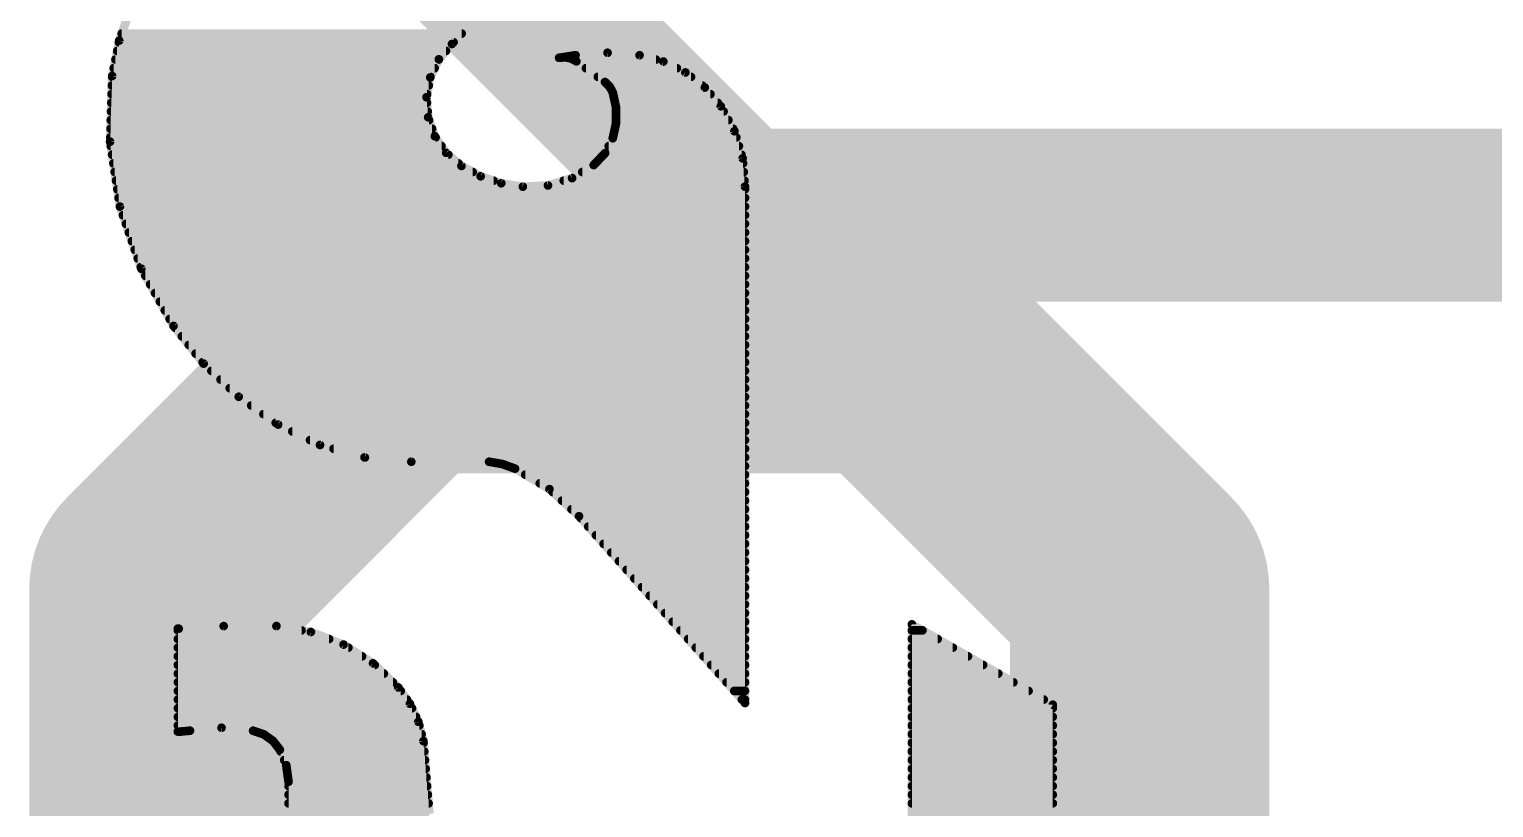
# Model space of a CAD drawing. Extents: x -3.8 to 55.5, y -10.2 to 68.5.
# Drawn here: x 27.897 to 32.2, y 34.836 to 37.122 of the extents above; entities that cross this region are included whole.
import ezdxf

# ---------------------------------------------------------------- set-up
doc = ezdxf.new("R2010")
doc.units = 0
for name, color, linetype in [('1', 12, 'CONTINUOUS'), ('21', 41, 'CONTINUOUS'), ('22', 40, 'CONTINUOUS')]:
    doc.layers.add(name, color=color, linetype=linetype)

msp = doc.modelspace()

# ---------------------------------------------------------------- linework, layer by layer
at = {"layer": '1', "const_width": 0.508}
for points in [[(28.702, 37.846), (29.972, 36.576)], [(29.972, 36.576), (43.053, 36.576)]]:
    msp.add_lwpolyline(points, dxfattribs=at)
at = {"layer": '1', "const_width": 0.254}
for points in [[(29.972, 36.703, 1), (29.972, 36.449)], [(29.8822, 36.4862, 1), (30.0618, 36.6658)]]:
    msp.add_lwpolyline(points, format="xyb", dxfattribs=at)
at = {"layer": '21', "const_width": 0.762}
for points in [[(28.9985, 36.1987), (28.2782, 35.4784)], [(30.439, 36.1987), (28.9985, 36.1987)], [(31.1593, 35.4784), (30.439, 36.1987)], [(28.2782, 35.4784), (28.2782, 32.5973)], [(31.1593, 32.5973), (31.1593, 35.4784)]]:
    msp.add_lwpolyline(points, dxfattribs=at)
at = {"layer": '21', "const_width": 0.381}
for points in [[(28.9985, 36.3892, 1), (28.9985, 36.0082)], [(29.1332, 36.064, 1), (28.8638, 36.3334)], [(30.5737, 36.3334, 1), (30.3043, 36.064)], [(30.439, 36.0082, 1), (30.439, 36.3892)], [(28.4687, 35.4784, 1), (28.0877, 35.4784)], [(31.3498, 35.4784, 1), (30.9688, 35.4784)], [(28.1435, 35.6131, 1), (28.4129, 35.3437)], [(31.0246, 35.3437, 1), (31.294, 35.6131)]]:
    msp.add_lwpolyline(points, format="xyb", dxfattribs=at)
at = {"layer": '22', "const_width": 0.0254}
for points in [[(29.2844, 37.2333), (29.1389, 37.0789)], [(28.1614, 37.0889), (28.1972, 37.1887)], [(28.1407, 36.9849), (28.1614, 37.0889)], [(28.1604, 37.084), (29.1437, 37.084)], [(28.1687, 37.1094), (29.1676, 37.1094)], [(29.1389, 37.0789), (29.1006, 37.034)], [(28.1503, 37.0332), (29.1002, 37.0332)], [(28.1553, 37.0586), (29.1216, 37.0586)], [(29.1006, 37.034), (29.0751, 36.9807)], [(29.4538, 37.0383), (29.5021, 37.0459)], [(29.4715, 37.04), (29.4538, 37.0383)], [(29.4889, 37.0365), (29.4715, 37.04)], [(29.5046, 37.0281), (29.4889, 37.0365)], [(29.4951, 37.0332), (29.7383, 37.0332)], [(29.5021, 37.0459), (29.5961, 37.0532)], [(29.5961, 37.0532), (29.6901, 37.0459)], [(29.6901, 37.0459), (29.76, 37.0275)], [(28.1453, 37.0078), (29.0881, 37.0078)], [(29.5885, 36.9672), (29.5046, 37.0281)], [(29.5326, 37.0078), (29.7998, 37.0078)], [(29.76, 37.0275), (29.8248, 36.9954)], [(29.8248, 36.9954), (29.8818, 36.951)], [(28.1347, 36.7921), (28.1407, 36.9849)], [(28.1398, 36.957), (29.0708, 36.957)], [(28.1406, 36.9824), (29.076, 36.9824)], [(29.0751, 36.9807), (29.0644, 36.9226)], [(29.5676, 36.9824), (29.8415, 36.9824)], [(29.6023, 36.9538), (29.5885, 36.9672)], [(29.599, 36.957), (29.8741, 36.957)], [(29.6113, 36.9367), (29.6023, 36.9538)], [(29.8818, 36.951), (29.9288, 36.896)], [(28.1382, 36.9062), (29.0656, 36.9062)], [(28.139, 36.9316), (29.066, 36.9316)], [(29.0644, 36.9226), (29.069, 36.8637)], [(29.6212, 36.8922), (29.6113, 36.9367)], [(29.6124, 36.9316), (29.8984, 36.9316)], [(29.6181, 36.9062), (29.9201, 36.9062)], [(28.1374, 36.8808), (29.0676, 36.8808)], [(29.069, 36.8637), (29.0886, 36.808)], [(29.6212, 36.8466), (29.6212, 36.8922)], [(29.6212, 36.8808), (29.9371, 36.8808)], [(29.9288, 36.896), (29.9689, 36.8228)], [(28.1359, 36.83), (29.0808, 36.83)], [(28.1366, 36.8554), (29.0719, 36.8554)], [(29.6113, 36.8021), (29.6212, 36.8466)], [(29.6175, 36.83), (29.965, 36.83)], [(29.6212, 36.8554), (29.9511, 36.8554)], [(29.9689, 36.8228), (29.9929, 36.7429)], [(28.1635, 36.6014), (28.1347, 36.7921)], [(28.1351, 36.8046), (29.0909, 36.8046)], [(28.1366, 36.7792), (29.1083, 36.7792)], [(29.0886, 36.808), (29.122, 36.7593)], [(29.5891, 36.7587), (29.6113, 36.8021)], [(29.5996, 36.7792), (29.982, 36.7792)], [(29.6119, 36.8046), (29.9744, 36.8046)], [(28.1405, 36.7538), (29.1283, 36.7538)], [(29.122, 36.7593), (29.1668, 36.7208)], [(29.5554, 36.7233), (29.5891, 36.7587)], [(29.5844, 36.7538), (29.9897, 36.7538)], [(29.9929, 36.7429), (29.9999, 36.6598)], [(28.1443, 36.7284), (29.1579, 36.7284)], [(28.1482, 36.703), (29.1998, 36.703)], [(29.1668, 36.7208), (29.2232, 36.6904)], [(29.2232, 36.6904), (29.2839, 36.6699)], [(29.492, 36.6851), (29.5554, 36.7233)], [(29.5217, 36.703), (29.9963, 36.703)], [(29.5603, 36.7284), (29.9942, 36.7284)], [(28.152, 36.6776), (29.2611, 36.6776)], [(28.1558, 36.6522), (29.9999, 36.6522)], [(29.2839, 36.6699), (29.3472, 36.6598)], [(29.3472, 36.6598), (29.4212, 36.6635)], [(29.4212, 36.6635), (29.492, 36.6851)], [(29.4675, 36.6776), (29.9984, 36.6776)], [(29.9999, 36.6598), (29.9999, 35.1434)], [(28.1597, 36.6268), (29.9999, 36.6268)], [(28.2263, 36.419), (28.1635, 36.6014)], [(28.1635, 36.6014), (29.9999, 36.6014)], [(28.1723, 36.576), (29.9999, 36.576)], [(28.181, 36.5506), (29.9999, 36.5506)], [(28.1898, 36.5252), (29.9999, 36.5252)], [(28.1985, 36.4998), (29.9999, 36.4998)], [(28.2072, 36.4744), (29.9999, 36.4744)], [(28.216, 36.449), (29.9999, 36.449)], [(28.2247, 36.4236), (29.9999, 36.4236)], [(28.321, 36.2509), (28.2263, 36.419)], [(28.238, 36.3982), (29.9999, 36.3982)], [(28.2523, 36.3728), (29.9999, 36.3728)], [(28.2666, 36.3474), (29.9999, 36.3474)], [(28.281, 36.322), (29.9999, 36.322)], [(28.2953, 36.2966), (29.9999, 36.2966)], [(28.3096, 36.2712), (29.9999, 36.2712)], [(28.4094, 36.1402), (28.321, 36.2509)], [(28.3251, 36.2458), (29.9999, 36.2458)], [(28.3454, 36.2204), (29.9999, 36.2204)], [(28.3657, 36.195), (29.9999, 36.195)], [(28.386, 36.1696), (29.9999, 36.1696)], [(28.4063, 36.1442), (29.9999, 36.1442)], [(28.5126, 36.043), (28.4094, 36.1402)], [(28.4322, 36.1188), (29.9999, 36.1188)], [(28.4591, 36.0934), (29.9999, 36.0934)], [(28.4861, 36.068), (29.9999, 36.068)], [(28.6283, 35.9613), (28.5126, 36.043)], [(28.5132, 36.0426), (29.9999, 36.0426)], [(28.5491, 36.0172), (29.9999, 36.0172)], [(28.5851, 35.9918), (29.9999, 35.9918)], [(28.6211, 35.9664), (29.9999, 35.9664)], [(28.7513, 35.9013), (28.6283, 35.9613)], [(28.6699, 35.941), (29.9999, 35.941)], [(28.722, 35.9156), (29.9999, 35.9156)], [(28.8832, 35.8645), (28.7513, 35.9013)], [(28.7911, 35.8902), (29.9999, 35.8902)], [(28.8821, 35.8648), (29.9999, 35.8648)], [(29.0195, 35.8521), (28.8832, 35.8645)], [(29.2481, 35.8521), (29.0195, 35.8521)], [(29.2871, 35.8453), (29.2481, 35.8521)], [(29.3243, 35.8318), (29.2871, 35.8453)], [(29.3033, 35.8394), (29.9999, 35.8394)], [(29.4255, 35.7716), (29.3243, 35.8318)], [(29.3542, 35.814), (29.9999, 35.814)], [(29.397, 35.7886), (29.9999, 35.7886)], [(29.5123, 35.6921), (29.4255, 35.7716)], [(29.4347, 35.7632), (29.9999, 35.7632)], [(29.4624, 35.7378), (29.9999, 35.7378)], [(29.4901, 35.7124), (29.9999, 35.7124)], [(29.9999, 35.1434), (29.5123, 35.6921)], [(29.5168, 35.687), (29.9999, 35.687)], [(29.5394, 35.6616), (29.9999, 35.6616)], [(29.562, 35.6362), (29.9999, 35.6362)], [(29.5846, 35.6108), (29.9999, 35.6108)], [(29.6071, 35.5854), (29.9999, 35.5854)], [(29.6297, 35.56), (29.9999, 35.56)], [(29.6523, 35.5346), (29.9999, 35.5346)], [(29.6748, 35.5092), (29.9999, 35.5092)], [(29.6974, 35.4838), (29.9999, 35.4838)], [(29.72, 35.4584), (29.9999, 35.4584)], [(29.7426, 35.433), (29.9999, 35.433)], [(29.7651, 35.4076), (29.9999, 35.4076)], [(28.3362, 35.3619), (28.3337, 35.3619)], [(28.3337, 35.3619), (28.3337, 35.0596)], [(28.3337, 35.3568), (28.697, 35.3568)], [(28.4683, 35.3695), (28.3362, 35.3619)], [(28.6233, 35.3695), (28.4683, 35.3695)], [(28.7245, 35.3521), (28.6233, 35.3695)], [(29.7877, 35.3822), (29.9999, 35.3822)], [(29.8103, 35.3568), (29.9999, 35.3568)], [(30.9042, 35.1384), (30.4902, 35.3746)], [(30.4902, 35.3746), (30.4902, 34.2011)], [(30.4902, 35.3568), (30.5214, 35.3568)], [(28.3337, 35.3314), (28.7781, 35.3314)], [(28.8204, 35.3151), (28.7245, 35.3521)], [(28.9071, 35.2601), (28.8204, 35.3151)], [(29.8328, 35.3314), (29.9999, 35.3314)], [(30.4902, 35.3314), (30.5659, 35.3314)], [(28.3337, 35.306), (28.8348, 35.306)], [(28.3337, 35.2806), (28.8748, 35.2806)], [(29.8554, 35.306), (29.9999, 35.306)], [(29.878, 35.2806), (29.9999, 35.2806)], [(30.4902, 35.306), (30.6104, 35.306)], [(30.4902, 35.2806), (30.655, 35.2806)], [(28.3337, 35.2552), (28.9123, 35.2552)], [(28.3337, 35.2298), (28.9389, 35.2298)], [(28.9814, 35.1892), (28.9071, 35.2601)], [(29.9006, 35.2552), (29.9999, 35.2552)], [(29.9231, 35.2298), (29.9999, 35.2298)], [(30.4902, 35.2552), (30.6995, 35.2552)], [(30.4902, 35.2298), (30.744, 35.2298)], [(28.3337, 35.2044), (28.9655, 35.2044)], [(29.0154, 35.1415), (28.9814, 35.1892)], [(29.9457, 35.2044), (29.9999, 35.2044)], [(30.4902, 35.2044), (30.7885, 35.2044)], [(28.3337, 35.179), (28.9887, 35.179)], [(28.3337, 35.1536), (29.0068, 35.1536)], [(29.0403, 35.0884), (29.0154, 35.1415)], [(29.9683, 35.179), (29.9999, 35.179)], [(29.9908, 35.1536), (29.9999, 35.1536)], [(30.4902, 35.179), (30.833, 35.179)], [(30.4902, 35.1536), (30.8776, 35.1536)], [(30.9042, 33.2054), (30.9042, 35.1384)], [(28.3337, 35.1282), (29.0216, 35.1282)], [(28.3337, 35.1028), (29.0335, 35.1028)], [(30.4902, 35.1282), (30.9042, 35.1282)], [(30.4902, 35.1028), (30.9042, 35.1028)], [(28.3337, 35.0774), (29.0431, 35.0774)], [(28.3337, 35.0596), (28.3413, 35.0596)], [(28.3413, 35.0596), (28.3693, 35.0622)], [(28.3693, 35.0622), (28.462, 35.0708)], [(28.462, 35.0708), (28.5547, 35.0622)], [(28.5547, 35.0622), (28.586, 35.0515)], [(28.5845, 35.052), (29.0498, 35.052)], [(29.0551, 35.0317), (29.0403, 35.0884)], [(30.4902, 35.0774), (30.9042, 35.0774)], [(30.4902, 35.052), (30.9042, 35.052)], [(28.586, 35.0515), (28.613, 35.0323)], [(28.613, 35.0323), (28.6334, 35.0063)], [(28.6175, 35.0266), (29.0555, 35.0266)], [(29.0728, 34.8183), (29.0551, 35.0317)], [(30.4902, 35.0266), (30.9042, 35.0266)], [(28.6334, 35.0063), (28.6522, 34.9609)], [(28.6355, 35.0012), (29.0576, 35.0012)], [(28.646, 34.9758), (29.0597, 34.9758)], [(30.4902, 35.0012), (30.9042, 35.0012)], [(30.4902, 34.9758), (30.9042, 34.9758)], [(28.6522, 34.9609), (28.6588, 34.9123)], [(28.6536, 34.9504), (29.0618, 34.9504)], [(28.6571, 34.925), (29.064, 34.925)], [(30.4902, 34.9504), (30.9042, 34.9504)], [(30.4902, 34.925), (30.9042, 34.925)], [(28.6588, 34.9123), (28.6588, 34.7726)], [(28.6588, 34.8996), (29.0661, 34.8996)], [(30.4902, 34.8996), (30.9042, 34.8996)], [(28.6588, 34.8742), (29.0682, 34.8742)], [(28.6588, 34.8488), (29.0703, 34.8488)], [(30.4902, 34.8742), (30.9042, 34.8742)], [(30.4902, 34.8488), (30.9042, 34.8488)], [(28.6588, 34.8234), (29.0724, 34.8234)], [(30.4902, 34.8234), (30.9042, 34.8234)]]:
    msp.add_lwpolyline(points, dxfattribs=at)
at = {"layer": '22', "const_width": 0.0127}
for points in [[(28.1604, 37.0904, 1), (28.1604, 37.0777)], [(28.1676, 37.0876, 1), (28.1551, 37.0901)], [(28.1554, 37.091, 1), (28.1673, 37.0867)], [(28.1687, 37.1157, 1), (28.1687, 37.1031)], [(29.1343, 37.0833, 1), (29.1435, 37.0745)], [(29.1437, 37.0748, 1), (29.1341, 37.083)], [(29.1437, 37.0777, 1), (29.1437, 37.0904)], [(29.1676, 37.1031, 1), (29.1676, 37.1157)], [(28.1503, 37.0395, 1), (28.1503, 37.0269)], [(28.1553, 37.0649, 1), (28.1553, 37.0523)], [(29.0957, 37.0381, 1), (29.1054, 37.0298)], [(29.1063, 37.0312, 1), (29.0948, 37.0367)], [(29.1002, 37.0269, 1), (29.1002, 37.0395)], [(29.1216, 37.0523, 1), (29.1216, 37.0649)], [(29.4528, 37.0446, 1), (29.4548, 37.032)], [(29.4532, 37.0446, 1), (29.4544, 37.032)], [(29.4728, 37.0462, 1), (29.4702, 37.0338)], [(29.4721, 37.0337, 1), (29.4709, 37.0463)], [(29.4919, 37.0421, 1), (29.4859, 37.0309)], [(29.4877, 37.0303, 1), (29.4902, 37.0427)], [(29.4951, 37.0395, 1), (29.4951, 37.0269)], [(29.5016, 37.0522, 1), (29.5026, 37.0396)], [(29.5031, 37.0396, 1), (29.5011, 37.0522)], [(29.5966, 37.0596, 1), (29.5956, 37.0469)], [(29.5966, 37.0469, 1), (29.5956, 37.0596)], [(29.6917, 37.052, 1), (29.6885, 37.0398)], [(29.6896, 37.0396, 1), (29.6906, 37.0522)], [(29.7383, 37.0269, 1), (29.7383, 37.0395)], [(28.1453, 37.0142, 1), (28.1453, 37.0015)], [(29.0881, 37.0015, 1), (29.0881, 37.0142)], [(29.5083, 37.0332, 1), (29.5009, 37.023)], [(29.5016, 37.0225, 1), (29.5076, 37.0337)], [(29.5326, 37.0142, 1), (29.5326, 37.0015)], [(29.7628, 37.0332, 1), (29.7572, 37.0218)], [(29.7584, 37.0213, 1), (29.7616, 37.0336)], [(29.7998, 37.0015, 1), (29.7998, 37.0142)], [(29.8287, 37.0004, 1), (29.8209, 36.9904)], [(29.822, 36.9897, 1), (29.8276, 37.0011)], [(28.1398, 36.9633, 1), (28.1398, 36.9507)], [(28.1406, 36.9887, 1), (28.1406, 36.9761)], [(28.147, 36.9847, 1), (28.1344, 36.9851)], [(28.1345, 36.9861, 1), (28.1469, 36.9837)], [(29.0694, 36.9834, 1), (29.0809, 36.9779)], [(29.0814, 36.9795, 1), (29.0689, 36.9818)], [(29.0708, 36.9507, 1), (29.0708, 36.9633)], [(29.076, 36.9761, 1), (29.076, 36.9887)], [(29.5676, 36.9887, 1), (29.5676, 36.9761)], [(29.5929, 36.9717, 1), (29.5841, 36.9627)], [(29.5848, 36.9621, 1), (29.5922, 36.9723)], [(29.599, 36.9633, 1), (29.599, 36.9507)], [(29.6079, 36.9567, 1), (29.5967, 36.9508)], [(29.5979, 36.9492, 1), (29.6067, 36.9583)], [(29.8415, 36.9761, 1), (29.8415, 36.9887)], [(29.8741, 36.9507, 1), (29.8741, 36.9633)], [(29.8867, 36.9551, 1), (29.877, 36.9469)], [(29.8779, 36.946, 1), (29.8857, 36.956)], [(28.1382, 36.9125, 1), (28.1382, 36.8999)], [(28.139, 36.938, 1), (28.139, 36.9253)], [(29.0707, 36.9231, 1), (29.058, 36.9221)], [(29.0581, 36.9237, 1), (29.0706, 36.9214)], [(29.0656, 36.8999, 1), (29.0656, 36.9125)], [(29.066, 36.9253, 1), (29.066, 36.938)], [(29.6175, 36.9381, 1), (29.6051, 36.9353)], [(29.6057, 36.9337, 1), (29.6169, 36.9397)], [(29.6124, 36.938, 1), (29.6124, 36.9253)], [(29.6181, 36.9125, 1), (29.6181, 36.8999)], [(29.8984, 36.9253, 1), (29.8984, 36.938)], [(29.9201, 36.8999, 1), (29.9201, 36.9125)], [(28.1374, 36.8871, 1), (28.1374, 36.8745)], [(29.0749, 36.8658, 1), (29.063, 36.8616)], [(29.0676, 36.8745, 1), (29.0676, 36.8871)], [(29.6276, 36.8922, 1), (29.6149, 36.8922)], [(29.6212, 36.8871, 1), (29.6212, 36.8745)], [(29.615, 36.8908, 1), (29.6274, 36.8936)], [(29.9344, 36.8991, 1), (29.9232, 36.8929)], [(29.924, 36.8919, 1), (29.9336, 36.9001)], [(29.9371, 36.8745, 1), (29.9371, 36.8871)], [(28.1359, 36.8363, 1), (28.1359, 36.8237)], [(28.1366, 36.8618, 1), (28.1366, 36.8491)], [(29.0626, 36.8632, 1), (29.0753, 36.8642)], [(29.0719, 36.8491, 1), (29.0719, 36.8618)], [(29.0808, 36.8237, 1), (29.0808, 36.8363)], [(29.6175, 36.8363, 1), (29.6175, 36.8237)], [(29.6212, 36.8618, 1), (29.6212, 36.8491)], [(29.6149, 36.8466, 1), (29.6276, 36.8466)], [(29.6274, 36.8452, 1), (29.615, 36.848)], [(29.9511, 36.8491, 1), (29.9511, 36.8618)], [(29.975, 36.8247, 1), (29.9628, 36.821)], [(29.9633, 36.8198, 1), (29.9745, 36.8259)], [(29.965, 36.8237, 1), (29.965, 36.8363)], [(28.1283, 36.7923, 1), (28.141, 36.7919)], [(28.1409, 36.793, 1), (28.1284, 36.7911)], [(28.1351, 36.8109, 1), (28.1351, 36.7983)], [(28.1366, 36.7856, 1), (28.1366, 36.7729)], [(29.0938, 36.8116, 1), (29.0834, 36.8044)], [(29.0826, 36.8059, 1), (29.0946, 36.8101)], [(29.0909, 36.7983, 1), (29.0909, 36.8109)], [(29.1083, 36.7729, 1), (29.1083, 36.7856)], [(29.5996, 36.7856, 1), (29.5996, 36.7729)], [(29.6051, 36.8035, 1), (29.6175, 36.8007)], [(29.6119, 36.8109, 1), (29.6119, 36.7983)], [(29.617, 36.7992, 1), (29.6056, 36.805)], [(29.9744, 36.7983, 1), (29.9744, 36.8109)], [(29.982, 36.7729, 1), (29.982, 36.7856)], [(28.1405, 36.7601, 1), (28.1405, 36.7475)], [(29.1261, 36.7641, 1), (29.1178, 36.7544)], [(29.1167, 36.7557, 1), (29.1272, 36.7628)], [(29.1283, 36.7475, 1), (29.1283, 36.7601)], [(29.5844, 36.7601, 1), (29.5844, 36.7475)], [(29.5834, 36.7615, 1), (29.5947, 36.7558)], [(29.5937, 36.7543, 1), (29.5845, 36.763)], [(29.9993, 36.7435, 1), (29.9866, 36.7424)], [(29.9869, 36.7411, 1), (29.999, 36.7448)], [(29.9897, 36.7475, 1), (29.9897, 36.7601)], [(28.1443, 36.7347, 1), (28.1443, 36.7221)], [(28.1482, 36.7094, 1), (28.1482, 36.6967)], [(29.1579, 36.7221, 1), (29.1579, 36.7347)], [(29.1698, 36.7264, 1), (29.1638, 36.7152)], [(29.1627, 36.716, 1), (29.1709, 36.7256)], [(29.1998, 36.6967, 1), (29.1998, 36.7094)], [(29.2252, 36.6964, 1), (29.2212, 36.6844)], [(29.2202, 36.6848, 1), (29.2262, 36.696)], [(29.5217, 36.7094, 1), (29.5217, 36.6967)], [(29.5508, 36.7277, 1), (29.56, 36.7189)], [(29.5587, 36.7179, 1), (29.5521, 36.7287)], [(29.5603, 36.7347, 1), (29.5603, 36.7221)], [(29.9942, 36.7221, 1), (29.9942, 36.7347)], [(29.9963, 36.6967, 1), (29.9963, 36.7094)], [(28.152, 36.684, 1), (28.152, 36.6713)], [(28.1558, 36.6585, 1), (28.1558, 36.6459)], [(29.2611, 36.6713, 1), (29.2611, 36.684)], [(29.2849, 36.6761, 1), (29.2829, 36.6636)], [(29.2819, 36.6639, 1), (29.2859, 36.6759)], [(29.3469, 36.6661, 1), (29.3475, 36.6535)], [(29.3462, 36.6535, 1), (29.3482, 36.6661)], [(29.4193, 36.6695, 1), (29.423, 36.6574)], [(29.4215, 36.6571, 1), (29.4208, 36.6698)], [(29.4675, 36.684, 1), (29.4675, 36.6713)], [(29.4887, 36.6905, 1), (29.4953, 36.6796)], [(29.4938, 36.679, 1), (29.4901, 36.6912)], [(30.0063, 36.6598, 1), (29.9935, 36.6598)], [(29.9936, 36.6593, 1), (30.0062, 36.6603)], [(29.9984, 36.6713, 1), (29.9984, 36.684)], [(29.9999, 36.6459, 1), (29.9999, 36.6585)], [(28.1597, 36.6332, 1), (28.1597, 36.6205)], [(28.1635, 36.6078, 1), (28.1635, 36.5951)], [(28.1695, 36.6034, 1), (28.1575, 36.5993)], [(29.9999, 36.6205, 1), (29.9999, 36.6332)], [(29.9999, 36.5951, 1), (29.9999, 36.6078)], [(28.1572, 36.6004, 1), (28.1698, 36.6023)], [(28.1723, 36.5823, 1), (28.1723, 36.5697)], [(29.9999, 36.5697, 1), (29.9999, 36.5823)], [(28.181, 36.557, 1), (28.181, 36.5443)], [(28.1898, 36.5316, 1), (28.1898, 36.5189)], [(29.9999, 36.5443, 1), (29.9999, 36.557)], [(29.9999, 36.5189, 1), (29.9999, 36.5316)], [(28.1985, 36.5061, 1), (28.1985, 36.4935)], [(28.2072, 36.4808, 1), (28.2072, 36.4681)], [(29.9999, 36.4935, 1), (29.9999, 36.5061)], [(29.9999, 36.4681, 1), (29.9999, 36.4808)], [(28.216, 36.4554, 1), (28.216, 36.4427)], [(29.9999, 36.4427, 1), (29.9999, 36.4554)], [(28.2247, 36.4299, 1), (28.2247, 36.4173)], [(28.2319, 36.4221, 1), (28.2208, 36.4159)], [(28.2203, 36.4169, 1), (28.2323, 36.421)], [(28.238, 36.4046, 1), (28.238, 36.3919)], [(29.9999, 36.4173, 1), (29.9999, 36.4299)], [(29.9999, 36.3919, 1), (29.9999, 36.4046)], [(28.2523, 36.3792, 1), (28.2523, 36.3665)], [(28.2666, 36.3537, 1), (28.2666, 36.3411)], [(29.9999, 36.3665, 1), (29.9999, 36.3792)], [(29.9999, 36.3411, 1), (29.9999, 36.3537)], [(28.281, 36.3284, 1), (28.281, 36.3157)], [(29.9999, 36.3157, 1), (29.9999, 36.3284)], [(28.2953, 36.303, 1), (28.2953, 36.2903)], [(28.3096, 36.2775, 1), (28.3096, 36.2649)], [(29.9999, 36.2903, 1), (29.9999, 36.303)], [(29.9999, 36.2649, 1), (29.9999, 36.2775)], [(28.326, 36.2549, 1), (28.316, 36.2469)], [(28.3155, 36.2478, 1), (28.3265, 36.254)], [(28.3251, 36.2522, 1), (28.3251, 36.2395)], [(28.3454, 36.2268, 1), (28.3454, 36.2141)], [(29.9999, 36.2395, 1), (29.9999, 36.2522)], [(29.9999, 36.2141, 1), (29.9999, 36.2268)], [(28.3657, 36.2013, 1), (28.3657, 36.1887)], [(29.9999, 36.1887, 1), (29.9999, 36.2013)], [(28.386, 36.176, 1), (28.386, 36.1633)], [(28.4063, 36.1506, 1), (28.4063, 36.1379)], [(28.4138, 36.1448, 1), (28.4051, 36.1356)], [(28.4045, 36.1362, 1), (28.4144, 36.1442)], [(29.9999, 36.1633, 1), (29.9999, 36.176)], [(29.9999, 36.1379, 1), (29.9999, 36.1506)], [(28.4322, 36.1251, 1), (28.4322, 36.1125)], [(28.4591, 36.0998, 1), (28.4591, 36.0871)], [(29.9999, 36.1125, 1), (29.9999, 36.1251)], [(29.9999, 36.0871, 1), (29.9999, 36.0998)], [(28.4861, 36.0744, 1), (28.4861, 36.0617)], [(28.5162, 36.0482, 1), (28.5089, 36.0378)], [(28.5132, 36.0489, 1), (28.5132, 36.0363)], [(28.5082, 36.0384, 1), (28.5169, 36.0477)], [(29.9999, 36.0617, 1), (29.9999, 36.0744)], [(29.9999, 36.0363, 1), (29.9999, 36.0489)], [(28.5491, 36.0236, 1), (28.5491, 36.0109)], [(29.9999, 36.0109, 1), (29.9999, 36.0236)], [(28.5851, 35.9982, 1), (28.5851, 35.9855)], [(28.6211, 35.9727, 1), (28.6211, 35.9601)], [(28.6311, 35.967, 1), (28.6255, 35.9556)], [(28.6246, 35.9561, 1), (28.632, 35.9665)], [(29.9999, 35.9855, 1), (29.9999, 35.9982)], [(29.9999, 35.9601, 1), (29.9999, 35.9727)], [(28.6699, 35.9474, 1), (28.6699, 35.9347)], [(28.722, 35.922, 1), (28.722, 35.9093)], [(29.9999, 35.9347, 1), (29.9999, 35.9474)], [(29.9999, 35.9093, 1), (29.9999, 35.922)], [(28.753, 35.9074, 1), (28.7496, 35.8952)], [(28.7486, 35.8956, 1), (28.7541, 35.907)], [(28.7911, 35.8965, 1), (28.7911, 35.8839)], [(29.9999, 35.8839, 1), (29.9999, 35.8965)], [(28.8821, 35.8712, 1), (28.8821, 35.8585)], [(28.8838, 35.8708, 1), (28.8826, 35.8582)], [(28.8815, 35.8584, 1), (28.8849, 35.8706)], [(29.0195, 35.8584, 1), (29.0195, 35.8458)], [(29.0189, 35.8458, 1), (29.0201, 35.8584)], [(29.2492, 35.8584, 1), (29.247, 35.8458)], [(29.2481, 35.8458, 1), (29.2481, 35.8584)], [(29.2892, 35.8512, 1), (29.2849, 35.8393)], [(29.286, 35.839, 1), (29.2882, 35.8515)], [(29.3033, 35.8458, 1), (29.3033, 35.8331)], [(29.3275, 35.8373, 1), (29.3211, 35.8263)], [(29.3221, 35.8258, 1), (29.3265, 35.8378)], [(29.9999, 35.8585, 1), (29.9999, 35.8712)], [(29.9999, 35.8331, 1), (29.9999, 35.8458)], [(29.3542, 35.8203, 1), (29.3542, 35.8077)], [(29.397, 35.795, 1), (29.397, 35.7823)], [(29.9999, 35.8077, 1), (29.9999, 35.8203)], [(29.9999, 35.7823, 1), (29.9999, 35.795)], [(29.4298, 35.7763, 1), (29.4212, 35.7669)], [(29.4222, 35.7662, 1), (29.4287, 35.7771)], [(29.4347, 35.7696, 1), (29.4347, 35.7569)], [(29.9999, 35.7569, 1), (29.9999, 35.7696)], [(29.4624, 35.7441, 1), (29.4624, 35.7315)], [(29.4901, 35.7188, 1), (29.4901, 35.7061)], [(29.9999, 35.7315, 1), (29.9999, 35.7441)], [(29.9999, 35.7061, 1), (29.9999, 35.7188)], [(29.517, 35.6963, 1), (29.5076, 35.6879)], [(29.508, 35.6874, 1), (29.5166, 35.6968)], [(29.5168, 35.6934, 1), (29.5168, 35.6807)], [(29.5394, 35.6679, 1), (29.5394, 35.6553)], [(29.9999, 35.6807, 1), (29.9999, 35.6934)], [(29.9999, 35.6553, 1), (29.9999, 35.6679)], [(29.562, 35.6425, 1), (29.562, 35.6299)], [(29.9999, 35.6299, 1), (29.9999, 35.6425)], [(29.5846, 35.6172, 1), (29.5846, 35.6045)], [(29.6071, 35.5917, 1), (29.6071, 35.5791)], [(29.9999, 35.6045, 1), (29.9999, 35.6172)], [(29.9999, 35.5791, 1), (29.9999, 35.5917)], [(29.6297, 35.5663, 1), (29.6297, 35.5537)], [(29.6523, 35.541, 1), (29.6523, 35.5283)], [(29.9999, 35.5537, 1), (29.9999, 35.5663)], [(29.9999, 35.5283, 1), (29.9999, 35.541)], [(29.6748, 35.5155, 1), (29.6748, 35.5029)], [(29.6974, 35.4901, 1), (29.6974, 35.4775)], [(29.9999, 35.5029, 1), (29.9999, 35.5155)], [(29.9999, 35.4775, 1), (29.9999, 35.4901)], [(29.72, 35.4648, 1), (29.72, 35.4521)], [(29.9999, 35.4521, 1), (29.9999, 35.4648)], [(29.7426, 35.4393, 1), (29.7426, 35.4267)], [(29.7651, 35.4139, 1), (29.7651, 35.4013)], [(29.9999, 35.4267, 1), (29.9999, 35.4393)], [(29.9999, 35.4013, 1), (29.9999, 35.4139)], [(28.3401, 35.3619, 1), (28.3273, 35.3619)], [(28.3337, 35.3682, 1), (28.3337, 35.3556)], [(28.3337, 35.3631, 1), (28.3337, 35.3505)], [(28.3358, 35.3682, 1), (28.3366, 35.3556)], [(28.3362, 35.3556, 1), (28.3362, 35.3682)], [(28.4683, 35.3758, 1), (28.4683, 35.3632)], [(28.4687, 35.3632, 1), (28.4679, 35.3758)], [(28.6244, 35.3758, 1), (28.6222, 35.3632)], [(28.6233, 35.3632, 1), (28.6233, 35.3758)], [(28.697, 35.3505, 1), (28.697, 35.3631)], [(29.7877, 35.3886, 1), (29.7877, 35.3759)], [(29.8103, 35.3631, 1), (29.8103, 35.3505)], [(29.9999, 35.3759, 1), (29.9999, 35.3886)], [(29.9999, 35.3505, 1), (29.9999, 35.3631)], [(30.4933, 35.3801, 1), (30.4871, 35.3691)], [(30.4966, 35.3746, 1), (30.4839, 35.3746)], [(30.4902, 35.3631, 1), (30.4902, 35.3505)], [(30.5214, 35.3505, 1), (30.5214, 35.3631)], [(28.3337, 35.3377, 1), (28.3337, 35.3251)], [(28.7268, 35.358, 1), (28.7222, 35.3461)], [(28.7234, 35.3458, 1), (28.7256, 35.3583)], [(28.7781, 35.3251, 1), (28.7781, 35.3377)], [(28.8238, 35.3205, 1), (28.817, 35.3098)], [(28.8181, 35.3092, 1), (28.8226, 35.3211)], [(29.8328, 35.3377, 1), (29.8328, 35.3251)], [(29.9999, 35.3251, 1), (29.9999, 35.3377)], [(30.4902, 35.3377, 1), (30.4902, 35.3251)], [(30.5659, 35.3251, 1), (30.5659, 35.3377)], [(28.3337, 35.3124, 1), (28.3337, 35.2997)], [(28.3337, 35.2869, 1), (28.3337, 35.2743)], [(28.8348, 35.2997, 1), (28.8348, 35.3124)], [(28.8748, 35.2743, 1), (28.8748, 35.2869)], [(29.8554, 35.3124, 1), (29.8554, 35.2997)], [(29.878, 35.2869, 1), (29.878, 35.2743)], [(29.9999, 35.2997, 1), (29.9999, 35.3124)], [(29.9999, 35.2743, 1), (29.9999, 35.2869)], [(30.4902, 35.3124, 1), (30.4902, 35.2997)], [(30.4902, 35.2869, 1), (30.4902, 35.2743)], [(30.6104, 35.2997, 1), (30.6104, 35.3124)], [(30.655, 35.2743, 1), (30.655, 35.2869)], [(28.3337, 35.2615, 1), (28.3337, 35.2489)], [(28.3337, 35.2362, 1), (28.3337, 35.2235)], [(28.9115, 35.2647, 1), (28.9027, 35.2555)], [(28.9037, 35.2548, 1), (28.9105, 35.2655)], [(28.9123, 35.2489, 1), (28.9123, 35.2615)], [(28.9389, 35.2235, 1), (28.9389, 35.2362)], [(29.9006, 35.2615, 1), (29.9006, 35.2489)], [(29.9231, 35.2362, 1), (29.9231, 35.2235)], [(29.9999, 35.2489, 1), (29.9999, 35.2615)], [(29.9999, 35.2235, 1), (29.9999, 35.2362)], [(30.4902, 35.2362, 1), (30.4902, 35.2235)], [(30.4902, 35.2615, 1), (30.4902, 35.2489)], [(30.6995, 35.2489, 1), (30.6995, 35.2615)], [(30.744, 35.2235, 1), (30.744, 35.2362)], [(28.3337, 35.2107, 1), (28.3337, 35.1981)], [(28.9655, 35.1981, 1), (28.9655, 35.2107)], [(28.9866, 35.1929, 1), (28.9762, 35.1855)], [(28.977, 35.1846, 1), (28.9858, 35.1938)], [(29.9457, 35.2107, 1), (29.9457, 35.1981)], [(29.9999, 35.1981, 1), (29.9999, 35.2107)], [(30.4902, 35.2107, 1), (30.4902, 35.1981)], [(30.7885, 35.1981, 1), (30.7885, 35.2107)], [(28.3337, 35.1853, 1), (28.3337, 35.1727)], [(28.3337, 35.16, 1), (28.3337, 35.1473)], [(28.9887, 35.1727, 1), (28.9887, 35.1853)], [(29.0068, 35.1473, 1), (29.0068, 35.16)], [(29.0212, 35.1442, 1), (29.0097, 35.1388)], [(29.0102, 35.1378, 1), (29.0206, 35.1452)], [(29.9683, 35.1853, 1), (29.9683, 35.1727)], [(29.9908, 35.16, 1), (29.9908, 35.1473)], [(29.9952, 35.1392, 1), (30.0046, 35.1476)], [(29.9999, 35.1727, 1), (29.9999, 35.1853)], [(29.9999, 35.1473, 1), (29.9999, 35.16)], [(30.4902, 35.16, 1), (30.4902, 35.1473)], [(30.4902, 35.1853, 1), (30.4902, 35.1727)], [(30.833, 35.1727, 1), (30.833, 35.1853)], [(30.8776, 35.1473, 1), (30.8776, 35.16)], [(30.9106, 35.1384, 1), (30.8979, 35.1384)], [(28.3337, 35.1345, 1), (28.3337, 35.1219)], [(28.3337, 35.1091, 1), (28.3337, 35.0965)], [(29.0216, 35.1219, 1), (29.0216, 35.1345)], [(29.0335, 35.0965, 1), (29.0335, 35.1091)], [(29.9935, 35.1434, 1), (30.0063, 35.1434)], [(30.4902, 35.1345, 1), (30.4902, 35.1219)], [(30.4902, 35.1091, 1), (30.4902, 35.0965)], [(30.9011, 35.1329, 1), (30.9073, 35.1439)], [(30.9042, 35.1219, 1), (30.9042, 35.1345)], [(30.9042, 35.0965, 1), (30.9042, 35.1091)], [(28.3273, 35.0596, 1), (28.3401, 35.0596)], [(28.3337, 35.0838, 1), (28.3337, 35.0711)], [(28.3337, 35.066, 1), (28.3337, 35.0533)], [(28.3407, 35.0659, 1), (28.3419, 35.0533)], [(28.3413, 35.0533, 1), (28.3413, 35.066)], [(28.3687, 35.0685, 1), (28.3699, 35.0559)], [(28.3699, 35.0559, 1), (28.3687, 35.0685)], [(28.4626, 35.0771, 1), (28.4614, 35.0645)], [(28.4626, 35.0645, 1), (28.4614, 35.0771)], [(28.5568, 35.0682, 1), (28.5526, 35.0562)], [(28.5541, 35.0559, 1), (28.5553, 35.0685)], [(28.5845, 35.0583, 1), (28.5845, 35.0457)], [(29.0464, 35.09, 1), (29.0341, 35.0868)], [(29.0345, 35.0857, 1), (29.046, 35.0911)], [(29.0431, 35.0711, 1), (29.0431, 35.0838)], [(29.0498, 35.0457, 1), (29.0498, 35.0583)], [(30.4902, 35.0838, 1), (30.4902, 35.0711)], [(30.4902, 35.0583, 1), (30.4902, 35.0457)], [(30.9042, 35.0711, 1), (30.9042, 35.0838)], [(30.9042, 35.0457, 1), (30.9042, 35.0583)], [(28.5897, 35.0567, 1), (28.5823, 35.0463)], [(28.584, 35.0455, 1), (28.5881, 35.0575)], [(28.618, 35.0363, 1), (28.608, 35.0284)], [(28.6093, 35.0272, 1), (28.6167, 35.0375)], [(28.6175, 35.0329, 1), (28.6175, 35.0203)], [(29.0614, 35.0322, 1), (29.0488, 35.0312)], [(29.049, 35.0301, 1), (29.0612, 35.0333)], [(29.0555, 35.0203, 1), (29.0555, 35.0329)], [(30.4902, 35.0329, 1), (30.4902, 35.0203)], [(30.9042, 35.0203, 1), (30.9042, 35.0329)], [(28.6393, 35.0087, 1), (28.6275, 35.0039)], [(28.6284, 35.0024, 1), (28.6384, 35.0102)], [(28.6355, 35.0076, 1), (28.6355, 34.9949)], [(28.646, 34.9821, 1), (28.646, 34.9695)], [(29.0576, 34.9949, 1), (29.0576, 35.0076)], [(29.0597, 34.9695, 1), (29.0597, 34.9821)], [(30.4902, 35.0076, 1), (30.4902, 34.9949)], [(30.4902, 34.9821, 1), (30.4902, 34.9695)], [(30.9042, 34.9949, 1), (30.9042, 35.0076)], [(30.9042, 34.9695, 1), (30.9042, 34.9821)], [(28.6585, 34.9618, 1), (28.6459, 34.9601)], [(28.6463, 34.9585, 1), (28.658, 34.9634)], [(28.6536, 34.9567, 1), (28.6536, 34.9441)], [(28.6571, 34.9314, 1), (28.6571, 34.9187)], [(29.0618, 34.9441, 1), (29.0618, 34.9567)], [(29.064, 34.9187, 1), (29.064, 34.9314)], [(30.4902, 34.9314, 1), (30.4902, 34.9187)], [(30.4902, 34.9567, 1), (30.4902, 34.9441)], [(30.9042, 34.9441, 1), (30.9042, 34.9567)], [(30.9042, 34.9187, 1), (30.9042, 34.9314)], [(28.6525, 34.9114, 1), (28.6651, 34.9132)], [(28.6588, 34.9059, 1), (28.6588, 34.8933)], [(28.6652, 34.9123, 1), (28.6525, 34.9123)], [(29.0661, 34.8933, 1), (29.0661, 34.9059)], [(30.4902, 34.9059, 1), (30.4902, 34.8933)], [(30.9042, 34.8933, 1), (30.9042, 34.9059)], [(28.6588, 34.8805, 1), (28.6588, 34.8679)], [(28.6588, 34.8552, 1), (28.6588, 34.8425)], [(29.0682, 34.8679, 1), (29.0682, 34.8805)], [(29.0703, 34.8425, 1), (29.0703, 34.8552)], [(30.4902, 34.8552, 1), (30.4902, 34.8425)], [(30.4902, 34.8805, 1), (30.4902, 34.8679)], [(30.9042, 34.8679, 1), (30.9042, 34.8805)], [(30.9042, 34.8425, 1), (30.9042, 34.8552)]]:
    msp.add_lwpolyline(points, format="xyb", dxfattribs=at)

doc.saveas('drawing.dxf')
